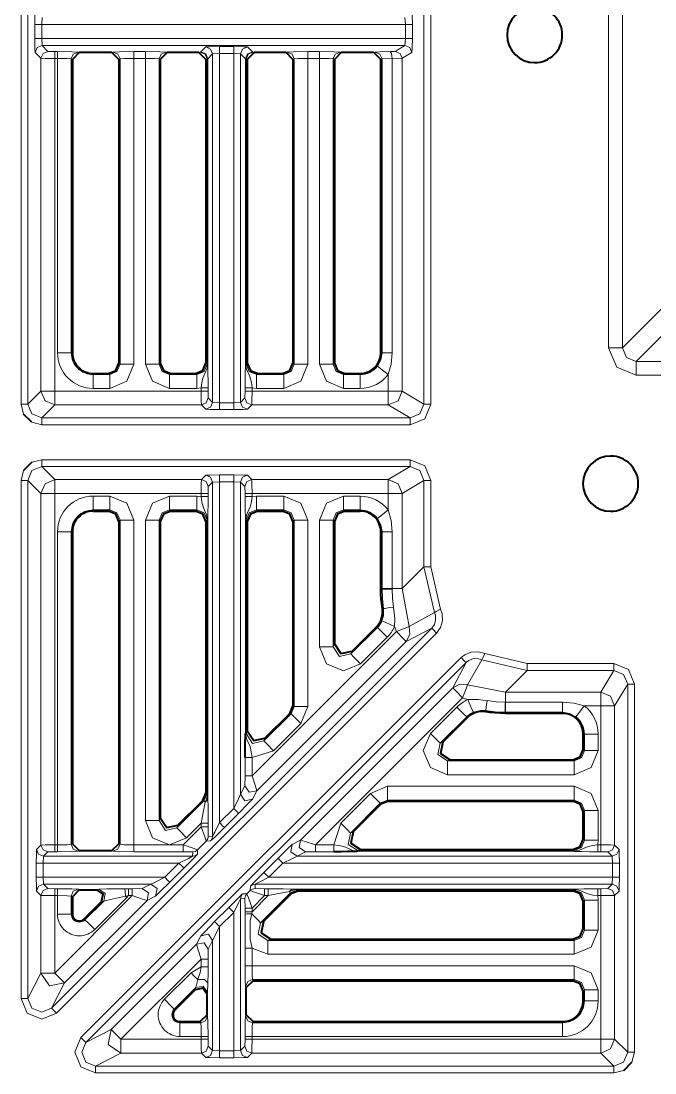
# Model space of a CAD drawing. Header units: millimetres. Extents: x 0 to 2941, y -405 to 1422.
# Drawn here: x 516.4 to 562.3, y 948 to 1024.2 of the extents above; entities that cross this region are included whole.
import ezdxf

# ---------------------------------------------------------------- set-up
doc = ezdxf.new("R2010")
doc.units = ezdxf.units.MM
doc.layers.add('FINE', color=9, linetype='Continuous')
doc.layers.add('OUTLINE', color=7, linetype='Continuous')

msp = doc.modelspace()

# ---------------------------------------------------------------- linework, layer by layer
at = {"layer": 'FINE', "lineweight": 9}
for p, q in [((516.38, 996.453), (516.38, 1051.033)), ((516.88, 1051.178), (516.88, 996.453)), ((558.922, 1000.542), (558.922, 1040.249)), ((559.92, 1040.249), (559.92, 1000.542)), ((517.903, 1024.453), (517.878, 1023.953)), ((544.213, 1023.953), (544.171, 1024.453)), ((517.378, 1022.927), (517.378, 1023.953)), ((544.213, 1023.953), (517.878, 1023.953)), ((517.878, 1023.953), (517.878, 1022.927)), ((544.213, 1022.927), (544.213, 1023.953)), ((544.713, 1023.953), (544.713, 1022.927)), ((517.878, 1022.927), (544.213, 1022.927)), ((517.878, 1022.927), (517.903, 1022.428)), ((544.171, 1022.428), (544.213, 1022.927)), ((559.92, 1000.542), (582.092, 1022.714)), ((517.823, 1021.508), (517.403, 1021.928)), ((518.323, 1022.008), (518.823, 1021.995)), ((518.823, 1021.995), (519.019, 1021.995)), ((520.517, 1021.958), (520.599, 1021.917)), ((522.964, 1021.917), (523.046, 1021.958)), ((526.882, 1021.958), (526.964, 1021.917)), ((529.264, 1021.917), (529.346, 1021.958)), ((529.346, 1021.958), (529.395, 1021.966)), ((529.395, 1021.966), (529.752, 1022.323)), ((530.751, 1021.849), (530.252, 1021.823)), ((530.751, 1022.348), (531.777, 1022.348)), ((530.751, 1021.849), (530.751, 996.556)), ((531.777, 996.556), (531.777, 1021.849)), ((532.777, 1022.323), (533.134, 1021.966)), ((533.134, 1021.966), (533.182, 1021.958)), ((533.182, 1021.958), (533.264, 1021.917)), ((535.564, 1021.917), (535.646, 1021.958)), ((537.144, 1021.995), (537.984, 1021.995)), ((539.482, 1021.958), (539.564, 1021.917)), ((541.929, 1021.917), (542.015, 1021.96)), ((543.106, 1021.995), (543.47, 1022.008)), ((543.47, 1022.008), (544.171, 1022.428)), ((517.823, 997.397), (517.823, 1021.508)), ((518.823, 1021.495), (518.823, 997.397)), ((520.099, 1021.417), (520.017, 1021.458)), ((520.017, 1021.458), (520.017, 1000.172)), ((524.544, 1021.495), (524.544, 999.34)), ((525.384, 1021.495), (524.544, 1021.495)), ((525.384, 999.34), (525.384, 1021.495)), ((529.846, 1021.458), (529.764, 1021.417)), ((529.878, 1021.466), (529.846, 1021.458)), ((529.846, 999.34), (529.846, 1021.458)), ((529.878, 999.34), (529.878, 1021.466)), ((530.252, 1021.823), (529.894, 1021.466)), ((529.894, 1021.466), (529.894, 999.34)), ((530.252, 996.582), (530.252, 1021.823)), ((532.634, 999.34), (532.634, 1021.466)), ((532.651, 1021.466), (532.651, 999.34)), ((532.683, 1021.458), (532.651, 1021.466)), ((537.984, 999.34), (537.984, 1021.495)), ((542.515, 1021.46), (542.429, 1021.417)), ((543.242, 1021.496), (542.515, 1021.46)), ((542.515, 1000.172), (542.515, 1021.46)), ((583.09, 1021.716), (560.918, 999.544)), ((520.017, 1000.172), (520.099, 1000.172)), ((542.429, 1000.172), (542.515, 1000.172)), ((523.464, 999.421), (523.546, 999.34)), ((529.764, 999.421), (529.846, 999.34)), ((532.683, 999.34), (532.764, 999.421)), ((538.983, 999.34), (539.064, 999.421)), ((521.599, 998.672), (521.599, 998.591)), ((521.599, 998.591), (522.797, 998.591)), ((522.797, 998.591), (522.715, 998.672)), ((527.213, 998.672), (527.132, 998.591)), ((527.132, 998.591), (529.097, 998.591)), ((529.097, 998.591), (529.015, 998.672)), ((533.513, 998.672), (533.432, 998.591)), ((533.432, 998.591), (535.397, 998.591)), ((535.397, 998.591), (535.315, 998.672)), ((539.813, 998.672), (539.732, 998.591)), ((539.732, 998.591), (540.929, 998.591)), ((540.929, 998.591), (540.929, 998.672)), ((542.971, 997.397), (542.971, 998.595)), ((565.923, 998.546), (560.918, 998.546)), ((522.797, 997.592), (521.599, 997.592)), ((529.097, 997.592), (527.132, 997.592)), ((529.424, 997.623), (529.097, 997.592)), ((529.424, 997.397), (529.424, 997.623)), ((529.923, 997.623), (529.923, 997.397)), ((532.605, 997.397), (532.605, 997.623)), ((533.105, 997.623), (533.105, 997.397)), ((533.432, 997.592), (533.105, 997.623)), ((535.397, 997.592), (533.432, 997.592)), ((540.929, 997.592), (539.732, 997.592)), ((516.88, 996.453), (517.823, 997.397)), ((518.823, 997.397), (529.424, 997.397)), ((529.923, 997.397), (529.936, 996.897)), ((529.936, 996.897), (530.252, 996.582)), ((532.592, 996.897), (532.605, 997.397)), ((533.105, 997.397), (542.971, 997.397)), ((516.568, 995.726), (516.38, 996.453)), ((530.252, 996.582), (530.751, 996.556)), ((531.777, 996.057), (530.751, 996.057)), ((533.092, 996.397), (532.777, 996.082)), ((542.971, 996.397), (533.092, 996.397)), ((544.544, 995.453), (542.971, 996.397)), ((517.879, 994.954), (517.152, 995.141)), ((544.544, 994.954), (517.879, 994.954)), ((517.152, 992.239), (517.879, 992.427)), ((516.38, 990.928), (516.568, 991.655)), ((544.544, 991.927), (517.879, 991.927)), ((517.879, 991.927), (518.823, 990.984)), ((542.971, 990.984), (544.544, 991.927)), ((516.38, 953.404), (516.38, 990.928)), ((518.823, 990.984), (529.436, 990.984)), ((529.436, 990.984), (529.752, 991.299)), ((530.751, 990.824), (530.252, 990.799)), ((530.751, 991.325), (531.777, 991.325)), ((531.777, 990.824), (530.751, 990.824)), ((530.751, 990.824), (530.751, 966.138)), ((531.777, 967.163), (531.777, 990.824)), ((532.277, 990.799), (531.777, 990.824)), ((532.777, 991.299), (533.092, 990.984)), ((533.092, 990.984), (542.971, 990.984)), ((546.044, 990.928), (546.044, 984.661)), ((517.823, 964.516), (517.823, 989.984)), ((518.823, 989.984), (518.823, 964.529)), ((529.936, 990.484), (529.923, 989.984)), ((529.923, 989.984), (529.923, 989.758)), ((532.605, 989.984), (532.592, 990.484)), ((532.605, 989.758), (532.605, 989.984)), ((542.971, 988.786), (542.971, 989.984)), ((521.599, 989.789), (522.797, 989.789)), ((527.132, 989.789), (529.097, 989.789)), ((529.097, 989.789), (529.424, 989.758)), ((533.105, 989.758), (533.432, 989.789)), ((533.432, 989.789), (535.397, 989.789)), ((521.599, 988.79), (521.599, 988.708)), ((522.797, 988.79), (521.599, 988.79)), ((522.715, 988.708), (522.797, 988.79)), ((527.132, 988.79), (527.213, 988.708)), ((529.097, 988.79), (527.132, 988.79)), ((529.015, 988.708), (529.097, 988.79)), ((533.432, 988.79), (533.513, 988.708)), ((535.397, 988.79), (533.432, 988.79)), ((535.315, 988.708), (535.397, 988.79)), ((539.732, 988.79), (539.813, 988.708)), ((523.546, 988.041), (523.464, 987.959)), ((523.546, 964.566), (523.546, 988.041)), ((524.544, 988.041), (524.544, 964.529)), ((526.464, 987.959), (526.383, 988.041)), ((526.383, 988.041), (526.383, 966.282)), ((529.846, 988.041), (529.764, 987.959)), ((529.878, 968.247), (529.878, 988.041)), ((529.894, 988.041), (529.894, 968.247)), ((532.634, 972.582), (532.634, 988.041)), ((532.651, 988.041), (532.651, 972.582)), ((532.764, 987.959), (532.683, 988.041)), ((532.683, 988.041), (532.683, 972.582)), ((536.146, 988.041), (536.064, 987.959)), ((536.146, 974.547), (536.146, 988.041)), ((537.984, 978.882), (537.984, 988.041)), ((538.983, 988.041), (538.983, 978.882)), ((539.064, 987.959), (538.983, 988.041)), ((519.019, 964.529), (519.019, 987.208)), ((520.017, 987.208), (520.017, 964.566)), ((520.099, 987.208), (520.017, 987.208)), ((542.515, 987.208), (542.429, 987.208)), ((542.515, 983.086), (542.515, 987.208)), ((543.242, 987.208), (543.242, 983.086)), ((543.97, 983.086), (545.544, 984.661)), ((546.305, 981.37), (545.544, 984.661)), ((546.044, 984.661), (546.754, 981.589)), ((542.429, 983.047), (542.515, 983.047)), ((542.515, 983.047), (542.515, 983.086)), ((543.242, 983.086), (543.242, 983.046)), ((543.97, 983.086), (544.489, 980.34)), ((544.489, 980.34), (546.305, 981.37)), ((533.105, 969.519), (543.56, 979.975)), ((540.262, 978.353), (542.179, 980.271)), ((542.179, 980.271), (542.122, 980.328)), ((543.56, 979.975), (543.423, 980.35)), ((544.267, 979.268), (533.446, 968.446)), ((542.885, 979.564), (540.968, 977.647)), ((538.983, 978.882), (539.064, 979.079)), ((540.343, 978.549), (540.262, 978.353)), ((547.644, 975.891), (548.599, 977.736)), ((549.746, 977.929), (548.716, 976.113)), ((553.037, 977.168), (549.746, 977.929)), ((549.965, 978.378), (553.037, 977.668)), ((553.037, 977.668), (559.305, 977.668)), ((559.305, 977.168), (553.037, 977.168)), ((558.36, 975.594), (559.305, 977.168)), ((560.803, 976.168), (560.803, 949.503)), ((536.622, 964.869), (547.644, 975.891)), ((548.716, 976.113), (551.462, 975.594)), ((548.726, 975.047), (548.351, 975.184)), ((551.422, 974.866), (551.462, 974.866)), ((551.462, 974.866), (555.585, 974.866)), ((533.961, 972.053), (535.926, 974.018)), ((535.926, 974.018), (535.845, 974.051)), ((535.926, 974.018), (536.146, 974.547)), ((536.064, 974.581), (536.146, 974.547)), ((537.144, 974.547), (536.632, 973.311)), ((546.023, 972.591), (547.941, 974.509)), ((551.424, 974.053), (551.424, 974.138)), ((551.462, 974.138), (551.424, 974.138)), ((558.36, 974.594), (557.162, 974.594)), ((559.36, 974.594), (559.36, 964.516)), ((536.632, 973.311), (534.668, 971.347)), ((532.683, 972.582), (532.764, 972.779)), ((557.166, 972.553), (557.085, 972.553)), ((557.166, 971.356), (557.166, 972.553)), ((558.165, 972.553), (558.165, 971.356)), ((534.043, 972.249), (533.961, 972.053)), ((532.605, 969.519), (532.605, 970.86)), ((534.668, 971.347), (533.105, 970.86)), ((533.105, 970.86), (533.105, 969.519)), ((557.085, 971.437), (557.166, 971.356)), ((547.455, 970.688), (547.259, 970.607)), ((547.259, 970.607), (556.417, 970.607)), ((556.417, 970.607), (556.336, 970.688)), ((532.592, 968.799), (532.605, 969.519)), ((556.417, 969.608), (547.259, 969.608)), ((532.277, 968.187), (532.592, 968.799)), ((541.688, 968.256), (542.923, 968.768)), ((529.626, 967.718), (529.545, 967.751)), ((529.626, 967.718), (529.846, 968.247)), ((533.446, 968.446), (533.13, 967.834)), ((539.523, 966.091), (541.688, 968.256)), ((542.923, 967.77), (542.394, 967.55)), ((542.923, 967.77), (542.957, 967.688)), ((527.661, 965.753), (529.626, 967.718)), ((530.751, 966.138), (531.777, 967.163)), ((542.394, 967.55), (540.229, 965.385)), ((542.427, 967.469), (542.394, 967.55)), ((557.166, 967.021), (557.085, 966.939)), ((557.166, 964.856), (557.166, 967.021)), ((558.165, 967.021), (558.165, 964.856)), ((526.383, 966.282), (526.464, 966.479)), ((532.131, 966.81), (531.105, 965.784)), ((527.743, 965.949), (527.661, 965.753)), ((529.923, 966.103), (529.923, 965.838)), ((529.923, 965.838), (529.936, 965.144)), ((539.036, 964.529), (539.523, 966.091)), ((540.229, 965.385), (540.425, 965.467)), ((529.79, 964.79), (529.162, 964.162)), ((530.105, 964.808), (529.79, 964.79)), ((536.01, 964.554), (536.622, 964.869)), ((557.085, 964.937), (557.166, 964.856)), ((558.165, 964.856), (558.134, 964.529)), ((517.508, 964.201), (517.823, 964.516)), ((518.323, 964.016), (518.008, 963.701)), ((518.823, 964.029), (518.323, 964.016)), ((518.823, 964.529), (519.019, 964.529)), ((519.019, 964.029), (518.823, 964.029)), ((520.017, 964.566), (520.099, 964.607)), ((520.599, 964.107), (520.517, 964.066)), ((523.046, 964.066), (522.964, 964.107)), ((523.464, 964.607), (523.546, 964.566)), ((528.114, 964.029), (524.544, 964.029)), ((528.809, 964.016), (528.114, 964.029)), ((528.79, 963.701), (528.809, 964.016)), ((529.162, 964.162), (529.144, 963.847)), ((536.975, 964.016), (536.363, 963.701)), ((537.695, 964.029), (536.975, 964.016)), ((539.036, 964.029), (537.695, 964.029)), ((540.955, 964.188), (540.759, 964.107)), ((540.759, 964.075), (556.417, 964.075)), ((556.417, 964.058), (540.759, 964.058)), ((556.417, 964.107), (556.336, 964.188)), ((558.36, 964.029), (558.134, 964.029)), ((558.86, 964.016), (558.36, 964.029)), ((559.175, 963.701), (558.86, 964.016)), ((559.36, 964.516), (559.675, 964.201)), ((517.483, 962.175), (517.483, 963.201)), ((518.008, 963.701), (517.982, 963.201)), ((517.982, 963.201), (517.982, 962.175)), ((517.982, 963.201), (527.815, 963.201)), ((528.79, 963.701), (518.008, 963.701)), ((526.789, 962.175), (527.815, 963.201)), ((533.96, 962.529), (534.986, 963.554)), ((559.175, 963.701), (536.363, 963.701)), ((559.201, 962.175), (559.201, 963.201)), ((559.701, 963.201), (559.701, 962.175)), ((528.168, 962.848), (527.143, 961.822)), ((518.008, 961.675), (525.765, 961.675)), ((518.008, 961.675), (518.323, 961.36)), ((525.153, 961.36), (525.765, 961.675)), ((533.338, 961.675), (533.32, 961.36)), ((533.338, 961.675), (559.175, 961.675)), ((559.201, 962.175), (534.314, 962.175)), ((558.86, 961.36), (559.175, 961.675)), ((559.175, 961.675), (559.201, 962.175)), ((518.323, 961.36), (518.823, 961.348)), ((518.823, 961.348), (519.019, 961.348)), ((520.517, 961.31), (520.599, 961.269)), ((521.856, 961.269), (522.013, 961.31)), ((523.897, 961.347), (524.155, 961.348)), ((524.155, 961.348), (524.433, 961.348)), ((524.433, 961.348), (525.153, 961.36)), ((532.423, 960.968), (532.738, 960.986)), ((532.738, 960.986), (532.967, 961.214)), ((532.967, 961.214), (532.985, 961.529)), ((533.32, 961.36), (534.014, 961.348)), ((535.894, 961.05), (533.729, 958.885)), ((534.014, 961.348), (534.279, 961.348)), ((536.423, 961.27), (535.894, 961.05)), ((535.927, 960.969), (535.894, 961.05)), ((536.423, 961.318), (556.417, 961.318)), ((556.417, 961.302), (536.423, 961.302)), ((536.423, 961.27), (536.457, 961.188)), ((556.417, 961.27), (536.423, 961.27)), ((556.336, 961.188), (556.417, 961.27)), ((518.823, 955.237), (524.433, 960.847)), ((518.823, 960.847), (518.823, 955.237)), ((519.019, 960.847), (518.823, 960.847)), ((519.019, 959.512), (519.019, 960.847)), ((525.507, 960.507), (519.53, 954.53)), ((524.032, 960.712), (521.716, 958.395)), ((524.155, 960.847), (523.942, 960.802)), ((524.155, 960.847), (524.032, 960.712)), ((524.433, 960.847), (524.155, 960.847)), ((526.119, 960.822), (525.507, 960.507)), ((532.592, 960.632), (532.277, 960.614)), ((532.605, 959.938), (532.592, 960.632)), ((534.014, 960.847), (533.105, 959.938)), ((533.105, 959.674), (534.279, 960.847)), ((534.279, 960.847), (534.014, 960.847)), ((557.166, 960.521), (557.085, 960.439)), ((557.166, 958.356), (557.166, 960.521)), ((558.134, 960.847), (558.165, 960.521)), ((558.36, 960.847), (558.134, 960.847)), ((558.36, 950.447), (558.36, 960.847)), ((530.398, 958.966), (531.424, 959.992)), ((532.605, 959.674), (532.605, 959.938)), ((532.605, 959.509), (532.605, 959.674)), ((533.105, 959.674), (533.078, 959.537)), ((533.105, 959.938), (533.105, 959.674)), ((520.952, 959.159), (521.01, 959.101)), ((530.751, 958.613), (530.751, 949.606)), ((533.729, 958.885), (533.925, 958.967)), ((529.083, 957.331), (529.398, 957.943)), ((557.085, 958.437), (557.166, 958.356)), ((522.906, 951.154), (529.083, 957.331)), ((530.252, 957.589), (529.936, 956.977)), ((530.252, 949.632), (530.252, 957.589)), ((534.455, 957.688), (534.259, 957.607)), ((534.259, 957.607), (556.417, 957.607)), ((556.417, 957.607), (556.336, 957.688)), ((529.936, 956.977), (529.923, 956.257)), ((532.605, 955.768), (532.605, 957.037)), ((534.259, 956.608), (533.105, 957.037)), ((528.688, 955.256), (529.424, 955.695)), ((529.923, 956.257), (529.923, 955.695)), ((526.771, 953.34), (528.688, 955.256)), ((519.53, 954.53), (518.587, 952.698)), ((529.033, 954.19), (529.171, 954.773)), ((529.913, 954.531), (529.886, 953.837)), ((532.683, 954.188), (532.642, 954.27)), ((556.417, 954.77), (533.142, 954.77)), ((533.142, 954.77), (533.183, 954.688)), ((556.336, 954.688), (556.417, 954.77)), ((529.886, 953.837), (529.845, 953.68)), ((558.165, 954.02), (558.165, 953.222)), ((557.085, 953.222), (557.166, 953.222)), ((529.845, 952.222), (529.886, 952.14)), ((532.642, 952.14), (532.683, 952.222)), ((527.888, 951.722), (527.888, 951.641)), ((533.183, 951.722), (533.142, 951.641)), ((533.142, 951.641), (555.585, 951.641)), ((555.585, 951.641), (555.585, 951.722)), ((523.613, 950.447), (529.424, 950.447)), ((529.424, 950.643), (527.888, 950.643)), ((529.424, 950.447), (529.424, 950.643)), ((529.923, 950.643), (529.923, 950.447)), ((529.923, 950.447), (529.936, 949.947)), ((532.592, 949.947), (532.605, 950.447)), ((532.605, 950.447), (532.605, 950.643)), ((533.105, 950.447), (558.36, 950.447)), ((529.936, 949.947), (530.252, 949.632)), ((530.252, 949.632), (530.751, 949.606)), ((530.751, 949.606), (531.777, 949.606)), ((531.777, 949.606), (532.277, 949.632)), ((560.803, 949.503), (560.616, 948.776)), ((523.613, 949.447), (521.78, 948.503)), ((529.436, 949.447), (523.613, 949.447)), ((529.752, 949.132), (529.436, 949.447)), ((531.777, 949.106), (530.751, 949.106)), ((533.092, 949.447), (532.777, 949.132)), ((558.36, 949.447), (533.092, 949.447)), ((559.304, 948.503), (558.36, 949.447)), ((521.78, 948.503), (559.304, 948.503)), ((560.031, 948.191), (559.304, 948.003))]:
    msp.add_line(p, q, dxfattribs=at)
for points in [[(517.879, 1052.678), (544.544, 1052.678), (545.605, 1052.239), (546.044, 1051.179), (546.044, 996.453)], [(517.378, 1023.953), (517.385, 1024.651), (517.403, 1024.953), (517.823, 1025.373), (517.823, 1050.234), (516.88, 1051.178)], [(544.67, 1021.928), (543.97, 1021.508), (543.97, 997.397), (545.544, 996.453), (545.544, 1051.179)], [(544.67, 1024.953), (544.7, 1024.651), (544.713, 1023.953)], [(517.878, 1023.953), (517.529, 1023.953), (517.378, 1023.953)], [(544.213, 1023.953), (544.559, 1023.953), (544.713, 1023.953)], [(517.878, 1022.927), (517.529, 1022.927), (517.378, 1022.927)], [(517.403, 1021.928), (517.385, 1022.23), (517.378, 1022.927)], [(544.213, 1022.927), (544.559, 1022.927), (544.713, 1022.927)], [(544.713, 1022.927), (544.7, 1022.23), (544.67, 1021.928)], [(517.903, 1022.428), (517.55, 1022.281), (517.403, 1021.928)], [(518.323, 1022.008), (517.97, 1021.861), (517.823, 1021.508)], [(544.171, 1022.428), (517.903, 1022.428), (518.323, 1022.008)], [(518.823, 1021.995), (518.823, 1021.844), (518.823, 1021.495)], [(519.019, 1021.495), (519.019, 1021.844), (519.019, 1021.995)], [(519.019, 1021.995), (520.051, 1021.984), (520.517, 1021.958)], [(520.017, 1021.458), (520.164, 1021.811), (520.517, 1021.958)], [(523.046, 1021.958), (523.512, 1021.984), (524.544, 1021.995)], [(523.046, 1021.958), (523.399, 1021.811), (523.546, 1021.458)], [(524.544, 1021.995), (524.544, 1021.844), (524.544, 1021.495)], [(524.544, 1021.995), (525.384, 1021.995), (526.417, 1021.984), (526.882, 1021.958)], [(525.384, 1021.995), (525.384, 1021.844), (525.384, 1021.495)], [(526.383, 1021.458), (526.529, 1021.811), (526.882, 1021.958)], [(529.346, 1021.958), (529.699, 1021.811), (529.846, 1021.458)], [(529.395, 1021.966), (529.748, 1021.819), (529.894, 1021.466)], [(529.395, 1021.966), (529.735, 1021.818), (529.878, 1021.466)], [(529.752, 1022.323), (530.054, 1022.341), (530.751, 1022.348)], [(529.752, 1022.323), (530.105, 1022.177), (530.252, 1021.823)], [(530.751, 1022.348), (530.751, 1022.197), (530.751, 1021.849)], [(532.277, 1021.823), (531.777, 1021.849), (530.751, 1021.849)], [(531.777, 1022.348), (531.777, 1022.197), (531.777, 1021.849)], [(531.777, 1022.348), (532.475, 1022.341), (532.777, 1022.323)], [(532.777, 1022.323), (532.424, 1022.177), (532.277, 1021.823)], [(533.134, 1021.966), (532.781, 1021.819), (532.634, 1021.466)], [(533.134, 1021.966), (532.794, 1021.818), (532.651, 1021.466)], [(533.182, 1021.958), (532.829, 1021.811), (532.683, 1021.458)], [(535.646, 1021.958), (536.112, 1021.984), (537.144, 1021.995)], [(536.146, 1021.458), (535.999, 1021.811), (535.646, 1021.958)], [(537.144, 1021.495), (537.144, 1021.844), (537.144, 1021.995)], [(537.984, 1021.495), (537.984, 1021.844), (537.984, 1021.995)], [(537.984, 1021.995), (539.017, 1021.984), (539.482, 1021.958)], [(538.983, 1021.458), (539.129, 1021.811), (539.482, 1021.958)], [(542.015, 1021.96), (542.341, 1021.982), (543.106, 1021.995)], [(542.015, 1021.96), (542.368, 1021.813), (542.515, 1021.46)], [(543.106, 1021.995), (543.201, 1021.844), (543.242, 1021.496)], [(543.47, 1022.008), (543.823, 1021.861), (543.97, 1021.508)], [(544.171, 1022.428), (544.524, 1022.281), (544.67, 1021.928)], [(518.823, 1021.495), (518.125, 1021.499), (517.823, 1021.508)], [(519.019, 1000.172), (519.019, 1021.495), (518.823, 1021.495)], [(520.017, 1021.458), (519.707, 1021.484), (519.019, 1021.495)], [(523.546, 999.34), (523.546, 1021.458), (523.464, 1021.417)], [(524.544, 1021.495), (523.856, 1021.484), (523.546, 1021.458)], [(526.383, 1021.458), (526.073, 1021.484), (525.384, 1021.495)], [(526.464, 1021.417), (526.383, 1021.458), (526.383, 999.34), (526.464, 999.421)], [(529.894, 1021.466), (529.889, 1021.466), (529.878, 1021.466)], [(532.634, 1021.466), (532.277, 1021.823), (532.277, 996.582), (532.592, 996.897)], [(532.651, 1021.466), (532.639, 1021.466), (532.634, 1021.466)], [(532.764, 1021.417), (532.683, 1021.458), (532.683, 999.34)], [(537.984, 1021.495), (537.144, 1021.495), (537.144, 999.34), (536.633, 998.104), (535.397, 997.592)], [(536.064, 999.421), (536.146, 999.34), (536.146, 1021.458), (536.064, 1021.417)], [(537.144, 1021.495), (536.456, 1021.484), (536.146, 1021.458)], [(538.983, 1021.458), (538.673, 1021.484), (537.984, 1021.495)], [(539.064, 1021.417), (538.983, 1021.458), (538.983, 999.34)], [(543.97, 1021.508), (543.242, 1021.496), (543.242, 1000.172), (543.171, 999.336), (542.971, 998.595)], [(558.922, 1000.542), (559.608, 1000.542), (559.92, 1000.542)], [(560.918, 998.546), (559.506, 999.13), (558.922, 1000.542)], [(559.92, 1000.542), (560.211, 999.835), (560.918, 999.544), (565.923, 999.544)], [(520.017, 1000.172), (519.707, 1000.172), (519.019, 1000.172)], [(542.181, 999.205), (542.427, 999.66), (542.515, 1000.172)], [(542.515, 1000.172), (542.732, 1000.172), (543.242, 1000.172)], [(522.797, 998.591), (523.327, 998.809), (523.546, 999.34)], [(524.544, 999.34), (524.033, 998.104), (522.797, 997.592)], [(523.546, 999.34), (523.856, 999.34), (524.544, 999.34)], [(525.384, 999.34), (526.073, 999.34), (526.383, 999.34)], [(527.132, 997.592), (525.896, 998.104), (525.384, 999.34)], [(526.383, 999.34), (526.601, 998.809), (527.132, 998.591)], [(529.097, 998.591), (529.628, 998.809), (529.846, 999.34)], [(529.424, 997.623), (529.467, 997.987), (529.545, 998.33), (529.769, 998.848), (529.82, 998.985), (529.85, 999.091), (529.873, 999.237), (529.877, 999.307), (529.878, 999.34)], [(529.846, 999.34), (529.856, 999.34), (529.878, 999.34)], [(529.878, 999.34), (529.889, 999.34), (529.894, 999.34)], [(529.894, 999.34), (529.894, 999.327), (529.895, 999.3), (529.896, 999.241), (529.897, 999.192), (529.9, 999.117), (529.914, 998.624), (529.921, 998.153), (529.923, 997.623)], [(532.605, 997.623), (532.608, 998.215), (532.617, 998.763), (532.63, 999.171), (532.634, 999.279), (532.634, 999.313), (532.634, 999.34)], [(532.651, 999.34), (532.639, 999.34), (532.634, 999.34)], [(532.651, 999.34), (532.672, 999.34), (532.683, 999.34)], [(532.651, 999.34), (532.653, 999.27), (532.662, 999.183), (532.722, 998.944), (532.944, 998.443), (533.055, 998.03), (533.105, 997.623)], [(532.683, 999.34), (532.901, 998.809), (533.432, 998.591)], [(535.397, 998.591), (535.928, 998.809), (536.146, 999.34)], [(536.146, 999.34), (536.456, 999.34), (537.144, 999.34)], [(537.984, 999.34), (538.673, 999.34), (538.983, 999.34)], [(539.732, 997.592), (538.496, 998.104), (537.984, 999.34)], [(538.983, 999.34), (539.201, 998.809), (539.732, 998.591)], [(542.971, 998.595), (542.426, 999.016), (542.181, 999.205)], [(560.918, 998.546), (560.918, 999.232), (560.918, 999.544)], [(521.599, 998.591), (521.599, 998.281), (521.599, 997.592)], [(522.797, 998.591), (522.797, 998.281), (522.797, 997.592)], [(527.132, 997.592), (527.132, 998.281), (527.132, 998.591)], [(529.097, 997.592), (529.097, 998.281), (529.097, 998.591)], [(533.432, 997.592), (533.432, 998.281), (533.432, 998.591)], [(535.397, 997.592), (535.397, 998.281), (535.397, 998.591)], [(539.732, 997.592), (539.732, 998.281), (539.732, 998.591)], [(540.929, 997.592), (540.929, 998.281), (540.929, 998.591)], [(529.424, 997.623), (529.773, 997.623), (529.923, 997.623)], [(533.105, 997.623), (532.756, 997.623), (532.605, 997.623)], [(518.823, 997.397), (518.125, 997.397), (517.823, 997.397)], [(518.823, 996.397), (518.116, 996.69), (517.823, 997.397)], [(518.823, 997.397), (518.823, 996.699), (518.823, 996.397)], [(529.424, 997.397), (529.773, 997.397), (529.923, 997.397)], [(529.436, 996.397), (529.427, 996.699), (529.424, 997.397)], [(529.436, 996.397), (529.79, 996.543), (529.936, 996.897)], [(533.092, 996.397), (532.739, 996.543), (532.592, 996.897)], [(533.105, 997.397), (532.756, 997.397), (532.605, 997.397)], [(533.105, 997.397), (533.101, 996.699), (533.092, 996.397)], [(542.971, 997.397), (543.662, 997.397), (543.97, 997.397)], [(543.97, 997.397), (543.677, 996.69), (542.971, 996.397)], [(542.971, 997.397), (542.971, 996.699), (542.971, 996.397)], [(516.38, 996.453), (516.729, 996.453), (516.88, 996.453)], [(516.88, 996.453), (517.172, 995.746), (517.879, 995.453)], [(529.752, 996.082), (529.436, 996.397), (518.823, 996.397), (517.879, 995.453), (544.544, 995.453)], [(529.752, 996.082), (530.105, 996.228), (530.252, 996.582)], [(530.751, 996.057), (530.054, 996.064), (529.752, 996.082)], [(530.751, 996.556), (531.777, 996.556), (532.277, 996.582)], [(530.751, 996.057), (530.751, 996.207), (530.751, 996.556)], [(531.777, 996.057), (531.777, 996.207), (531.777, 996.556)], [(532.777, 996.082), (532.475, 996.064), (531.777, 996.057)], [(532.777, 996.082), (532.424, 996.228), (532.277, 996.582)], [(544.544, 995.453), (545.252, 995.746), (545.544, 996.453)], [(546.044, 996.453), (545.605, 995.392), (544.544, 994.954)], [(545.544, 996.453), (545.698, 996.453), (546.044, 996.453)], [(517.879, 995.453), (517.879, 995.303), (517.879, 994.954)], [(544.544, 995.453), (544.544, 995.303), (544.544, 994.954)], [(517.879, 992.427), (517.879, 992.078), (517.879, 991.927)], [(517.879, 992.427), (544.544, 992.427), (545.605, 991.988), (546.044, 990.928)], [(544.544, 992.427), (544.544, 992.078), (544.544, 991.927)], [(517.879, 991.927), (517.172, 991.635), (516.88, 990.928)], [(545.544, 990.928), (545.252, 991.635), (544.544, 991.927)], [(516.38, 990.928), (516.729, 990.928), (516.88, 990.928)], [(517.823, 989.984), (516.88, 990.928), (516.88, 953.404), (517.823, 955.237)], [(517.823, 989.984), (518.116, 990.691), (518.823, 990.984)], [(518.823, 990.984), (518.823, 990.682), (518.823, 989.984)], [(529.424, 989.984), (529.427, 990.682), (529.436, 990.984)], [(529.436, 990.984), (529.79, 990.837), (529.936, 990.484)], [(529.752, 991.299), (530.054, 991.317), (530.751, 991.325)], [(529.752, 991.299), (530.105, 991.152), (530.252, 990.799)], [(529.936, 965.144), (530.252, 965.162), (530.252, 990.799), (529.936, 990.484)], [(530.751, 990.824), (530.751, 991.174), (530.751, 991.325)], [(531.777, 990.824), (531.777, 991.174), (531.777, 991.325)], [(531.777, 991.325), (532.475, 991.317), (532.777, 991.299)], [(532.277, 990.799), (532.424, 991.152), (532.777, 991.299)], [(532.592, 990.484), (532.277, 990.799), (532.277, 968.187)], [(532.592, 990.484), (532.739, 990.837), (533.092, 990.984)], [(533.092, 990.984), (533.101, 990.682), (533.105, 989.984)], [(542.971, 990.984), (543.677, 990.69), (543.97, 989.984)], [(542.971, 990.984), (542.971, 990.682), (542.971, 989.984)], [(545.544, 984.661), (545.544, 990.928), (543.97, 989.984), (543.97, 983.086)], [(545.544, 990.928), (545.698, 990.928), (546.044, 990.928)], [(517.823, 989.984), (518.125, 989.984), (518.823, 989.984)], [(529.424, 989.758), (529.424, 989.984), (518.823, 989.984)], [(529.424, 989.984), (529.773, 989.984), (529.923, 989.984)], [(532.605, 989.984), (532.756, 989.984), (533.105, 989.984)], [(542.971, 989.984), (533.105, 989.984), (533.105, 989.758)], [(542.971, 989.984), (543.662, 989.984), (543.97, 989.984)], [(521.599, 989.789), (521.599, 989.1), (521.599, 988.79)], [(522.797, 989.789), (522.797, 989.1), (522.797, 988.79)], [(522.797, 989.789), (524.033, 989.277), (524.544, 988.041)], [(525.384, 988.041), (525.896, 989.277), (527.132, 989.789)], [(527.132, 988.79), (527.132, 989.1), (527.132, 989.789)], [(529.097, 988.79), (529.097, 989.1), (529.097, 989.789)], [(529.424, 989.758), (529.773, 989.758), (529.923, 989.758)], [(529.878, 988.041), (529.875, 988.111), (529.866, 988.198), (529.807, 988.438), (529.585, 988.937), (529.474, 989.351), (529.424, 989.758)], [(529.923, 989.758), (529.92, 989.166), (529.911, 988.618), (529.898, 988.21), (529.895, 988.102), (529.894, 988.068), (529.894, 988.041)], [(532.605, 989.758), (532.756, 989.758), (533.105, 989.758)], [(532.634, 988.041), (532.634, 988.053), (532.634, 988.081), (532.633, 988.14), (532.631, 988.189), (532.628, 988.263), (532.614, 988.757), (532.608, 989.227), (532.605, 989.758)], [(533.105, 989.758), (533.062, 989.394), (532.984, 989.051), (532.759, 988.533), (532.708, 988.396), (532.679, 988.289), (532.656, 988.143), (532.651, 988.074), (532.651, 988.041)], [(533.432, 988.79), (533.432, 989.1), (533.432, 989.789)], [(535.397, 988.79), (535.397, 989.1), (535.397, 989.789)], [(535.397, 989.789), (536.633, 989.277), (537.144, 988.041), (537.144, 974.547)], [(537.984, 988.041), (538.496, 989.277), (539.732, 989.789), (540.929, 989.789)], [(539.732, 988.79), (539.732, 989.1), (539.732, 989.789)], [(540.929, 988.79), (540.929, 989.1), (540.929, 989.789)], [(523.546, 988.041), (523.327, 988.572), (522.797, 988.79)], [(527.132, 988.79), (526.601, 988.572), (526.383, 988.041)], [(529.846, 988.041), (529.628, 988.572), (529.097, 988.79)], [(533.432, 988.79), (532.901, 988.572), (532.683, 988.041)], [(536.146, 988.041), (535.928, 988.572), (535.397, 988.79)], [(539.732, 988.79), (539.201, 988.572), (538.983, 988.041)], [(540.929, 988.708), (540.929, 988.79), (539.732, 988.79)], [(542.181, 988.176), (542.426, 988.365), (542.971, 988.786)], [(542.971, 988.786), (543.174, 988.029), (543.242, 987.208)], [(524.544, 988.041), (523.856, 988.041), (523.546, 988.041)], [(524.544, 964.529), (528.114, 964.529), (529.424, 965.838), (529.424, 966.103), (528.368, 965.047), (527.129, 964.53), (525.895, 965.041), (525.384, 966.282), (525.384, 988.041)], [(525.384, 988.041), (526.073, 988.041), (526.383, 988.041)], [(529.764, 968.281), (529.846, 968.247), (529.846, 988.041)], [(529.846, 988.041), (529.856, 988.041), (529.878, 988.041)], [(529.878, 988.041), (529.889, 988.041), (529.894, 988.041)], [(532.634, 988.041), (532.639, 988.041), (532.651, 988.041)], [(532.651, 988.041), (532.672, 988.041), (532.683, 988.041)], [(536.146, 988.041), (536.456, 988.041), (537.144, 988.041)], [(538.983, 988.041), (538.673, 988.041), (537.984, 988.041)], [(519.019, 987.208), (519.707, 987.208), (520.017, 987.208)], [(542.515, 987.208), (542.732, 987.208), (543.242, 987.208)], [(545.544, 984.661), (545.698, 984.661), (546.044, 984.661)], [(543.242, 983.086), (542.732, 983.086), (542.515, 983.086)], [(543.242, 983.046), (542.732, 983.047), (542.515, 983.047)], [(542.63, 981.64), (542.544, 982.342), (542.515, 983.047)], [(543.242, 983.086), (543.754, 983.086), (543.97, 983.086)], [(543.242, 983.046), (543.269, 982.401), (543.349, 981.757)], [(543.347, 981.756), (543.068, 981.711), (542.842, 981.675), (542.69, 981.65), (542.626, 981.64)], [(543.347, 981.757), (543.436, 980.909), (543.423, 980.35)], [(546.305, 981.37), (546.445, 981.438), (546.754, 981.589)], [(546.754, 981.589), (546.867, 981.269), (546.897, 980.766), (546.758, 980.281), (546.466, 979.87)], [(543.423, 980.35), (542.793, 980.627), (542.509, 980.752)], [(546.112, 980.223), (546.307, 980.498), (546.4, 980.821), (546.381, 981.157), (546.305, 981.37)], [(518.587, 952.698), (546.112, 980.223), (544.267, 979.268)], [(542.885, 979.564), (542.399, 980.051), (542.179, 980.271)], [(543.56, 979.975), (544.2, 980.226), (544.489, 980.34)], [(543.56, 979.975), (544.056, 979.479), (544.267, 979.268)], [(544.489, 980.34), (544.538, 979.771), (544.267, 979.268)], [(546.112, 980.223), (546.218, 980.117), (546.466, 979.87)], [(546.466, 979.87), (518.94, 952.344), (517.879, 951.904), (516.819, 952.343), (516.38, 953.404)], [(538.983, 978.882), (538.673, 978.882), (537.984, 978.882)], [(540.968, 977.647), (539.729, 977.13), (538.495, 977.641), (537.984, 978.882)], [(538.983, 978.882), (539.44, 978.177), (540.262, 978.353)], [(548.246, 978.089), (548.514, 978.303), (548.98, 978.493), (549.483, 978.519), (549.965, 978.378)], [(559.304, 948.003), (521.78, 948.003), (520.719, 948.443), (520.28, 949.503), (520.72, 950.564), (548.246, 978.089)], [(548.599, 977.736), (521.074, 950.21), (522.906, 951.154)], [(540.968, 977.647), (540.481, 978.134), (540.262, 978.353)], [(548.246, 978.089), (548.494, 977.842), (548.599, 977.736)], [(549.746, 977.929), (549.424, 978.024), (549.089, 978.006), (548.778, 977.878), (548.599, 977.736)], [(549.746, 977.929), (549.815, 978.069), (549.965, 978.378)], [(553.037, 977.168), (553.037, 977.322), (553.037, 977.668)], [(559.305, 977.168), (559.305, 977.322), (559.305, 977.668)], [(559.305, 977.668), (560.365, 977.228), (560.803, 976.168)], [(553.037, 977.168), (551.462, 975.594), (558.36, 975.594)], [(560.304, 976.168), (560.011, 976.875), (559.305, 977.168)], [(547.644, 975.891), (548.147, 976.162), (548.716, 976.113)], [(559.675, 961.176), (559.36, 960.86), (559.36, 950.447), (560.304, 949.503), (560.304, 976.168), (559.36, 974.594)], [(560.304, 976.168), (560.455, 976.168), (560.803, 976.168)], [(547.644, 975.891), (547.855, 975.68), (548.351, 975.184)], [(548.351, 975.184), (548.602, 975.823), (548.716, 976.113)], [(551.462, 974.866), (551.462, 975.378), (551.462, 975.594)], [(558.36, 974.594), (558.36, 975.286), (558.36, 975.594)], [(558.36, 975.594), (559.067, 975.301), (559.36, 974.594)], [(548.351, 975.184), (537.695, 964.529), (539.036, 964.529)], [(549.128, 974.133), (549.004, 974.416), (548.726, 975.047)], [(548.726, 975.047), (549.505, 975.047), (550.134, 974.971)], [(550.017, 974.25), (550.027, 974.313), (550.051, 974.466), (550.087, 974.692), (550.132, 974.971)], [(550.134, 974.973), (550.778, 974.893), (551.422, 974.866)], [(551.424, 974.138), (551.423, 974.356), (551.422, 974.866)], [(551.462, 974.138), (551.462, 974.356), (551.462, 974.866)], [(555.585, 974.866), (555.585, 974.356), (555.585, 974.138)], [(555.585, 974.866), (556.421, 974.795), (557.162, 974.594)], [(536.632, 973.311), (536.146, 973.798), (535.926, 974.018)], [(536.146, 974.547), (536.456, 974.547), (537.144, 974.547)], [(548.647, 973.803), (548.427, 974.023), (547.941, 974.509)], [(550.015, 974.25), (549.637, 974.264), (549.128, 974.133)], [(551.424, 974.138), (550.718, 974.167), (550.016, 974.254)], [(555.585, 974.053), (555.585, 974.138), (551.462, 974.138)], [(557.162, 974.594), (556.742, 974.05), (556.552, 973.804)], [(558.134, 964.529), (558.36, 964.529), (558.36, 974.594)], [(558.36, 974.594), (559.058, 974.594), (559.36, 974.594)], [(548.704, 973.746), (548.647, 973.803), (546.729, 971.885), (546.926, 971.967)], [(532.634, 972.582), (532.639, 972.582), (532.651, 972.582)], [(532.651, 972.582), (532.653, 972.51), (532.662, 972.421), (532.725, 972.17), (532.958, 971.642), (533.053, 971.277), (533.105, 970.86)], [(532.651, 972.582), (532.672, 972.582), (532.683, 972.582)], [(532.683, 972.582), (533.14, 971.877), (533.961, 972.053)], [(547.259, 969.608), (546.017, 970.119), (545.506, 971.353), (546.023, 972.591)], [(546.729, 971.885), (546.51, 972.105), (546.023, 972.591)], [(558.165, 972.553), (557.476, 972.553), (557.166, 972.553)], [(534.668, 971.347), (534.181, 971.834), (533.961, 972.053)], [(546.729, 971.885), (546.554, 971.064), (547.259, 970.607)], [(532.605, 970.86), (532.756, 970.86), (533.105, 970.86)], [(556.417, 970.607), (556.948, 970.825), (557.166, 971.356)], [(558.165, 971.356), (557.653, 970.12), (556.417, 969.608)], [(558.165, 971.356), (557.476, 971.356), (557.166, 971.356)], [(547.259, 969.608), (547.259, 970.297), (547.259, 970.607)], [(556.417, 969.608), (556.417, 970.297), (556.417, 970.607)], [(532.605, 969.519), (532.756, 969.519), (533.105, 969.519)], [(533.105, 969.519), (533.349, 968.772), (533.446, 968.446)], [(532.592, 968.799), (532.901, 968.338), (533.446, 968.446)], [(542.923, 967.77), (542.923, 968.08), (542.923, 968.768)], [(542.923, 968.768), (556.417, 968.768), (557.653, 968.256), (558.165, 967.021)], [(556.417, 967.77), (556.417, 968.08), (556.417, 968.768)], [(529.713, 967.631), (529.787, 967.8), (529.831, 967.926), (529.865, 968.081), (529.874, 968.157), (529.878, 968.225), (529.878, 968.247)], [(529.713, 967.631), (529.851, 967.769), (529.903, 967.94)], [(529.846, 968.247), (529.856, 968.247), (529.878, 968.247)], [(529.878, 968.247), (529.889, 968.247), (529.894, 968.247)], [(529.894, 968.247), (529.894, 968.239), (529.895, 968.213), (529.895, 968.182), (529.897, 968.116), (529.899, 968.051), (529.903, 967.94)], [(529.903, 967.94), (529.918, 967.176), (529.923, 966.103)], [(531.777, 967.163), (532.126, 967.868), (532.277, 968.187)], [(533.13, 967.834), (532.828, 967.515), (532.131, 966.81)], [(532.277, 968.187), (532.586, 967.726), (533.13, 967.834)], [(541.688, 968.256), (542.174, 967.77), (542.394, 967.55)], [(556.336, 967.688), (556.417, 967.77), (542.923, 967.77)], [(557.166, 967.021), (556.948, 967.551), (556.417, 967.77)], [(529.424, 966.103), (529.598, 966.997), (529.713, 967.631)], [(529.713, 967.631), (529.653, 967.691), (529.626, 967.718)], [(532.131, 966.81), (532.025, 966.916), (531.777, 967.163)], [(557.166, 967.021), (557.476, 967.021), (558.165, 967.021)], [(525.384, 966.282), (526.073, 966.282), (526.383, 966.282)], [(526.383, 966.282), (526.84, 965.577), (527.661, 965.753)], [(528.368, 965.047), (527.881, 965.533), (527.661, 965.753)], [(529.424, 966.103), (529.773, 966.103), (529.923, 966.103)], [(529.424, 965.838), (529.773, 965.838), (529.923, 965.838)], [(529.79, 964.79), (529.675, 965.098), (529.424, 965.838)], [(531.105, 965.784), (530.407, 965.093), (530.105, 964.808)], [(530.252, 965.162), (530.402, 965.447), (530.751, 966.138)], [(531.105, 965.784), (530.999, 965.89), (530.751, 966.138)], [(539.523, 966.091), (540.01, 965.605), (540.229, 965.385), (540.054, 964.564), (540.759, 964.107)], [(529.79, 964.79), (529.898, 964.953), (529.936, 965.144)], [(530.105, 964.808), (530.214, 964.971), (530.252, 965.162)], [(536.622, 964.869), (536.514, 964.325), (536.975, 964.016)], [(536.622, 964.869), (536.948, 964.773), (537.695, 964.529)], [(540.759, 964.107), (556.417, 964.107), (556.948, 964.325), (557.166, 964.856)], [(557.166, 964.856), (557.476, 964.856), (558.165, 964.856)], [(517.483, 963.201), (517.49, 963.899), (517.508, 964.201)], [(517.508, 964.201), (517.655, 963.847), (518.008, 963.701)], [(517.823, 964.516), (518.125, 964.525), (518.823, 964.529)], [(517.823, 964.516), (517.97, 964.163), (518.323, 964.016)], [(518.823, 964.529), (518.823, 964.18), (518.823, 964.029)], [(519.019, 964.529), (519.707, 964.54), (520.017, 964.566)], [(519.019, 964.529), (519.019, 964.18), (519.019, 964.029)], [(520.517, 964.066), (520.051, 964.04), (519.019, 964.029)], [(520.017, 964.566), (520.164, 964.213), (520.517, 964.066)], [(523.546, 964.566), (523.399, 964.213), (523.046, 964.066)], [(524.544, 964.029), (523.512, 964.04), (523.046, 964.066)], [(523.546, 964.566), (523.856, 964.54), (524.544, 964.529)], [(524.544, 964.529), (524.544, 964.18), (524.544, 964.029)], [(528.114, 964.529), (528.114, 964.18), (528.114, 964.029)], [(528.114, 964.529), (528.854, 964.277), (529.162, 964.162)], [(529.162, 964.162), (529, 964.054), (528.809, 964.016)], [(534.986, 963.554), (535.691, 964.252), (536.01, 964.554)], [(536.01, 964.554), (535.902, 964.01), (536.363, 963.701)], [(537.695, 964.529), (537.695, 964.18), (537.695, 964.029)], [(539.036, 964.529), (539.036, 964.18), (539.036, 964.029)], [(539.036, 964.529), (539.399, 964.486), (539.741, 964.408), (540.269, 964.179), (540.408, 964.128), (540.568, 964.091), (540.649, 964.08), (540.722, 964.075), (540.759, 964.075)], [(540.759, 964.075), (540.759, 964.096), (540.759, 964.107)], [(540.759, 964.075), (540.759, 964.063), (540.759, 964.058)], [(556.417, 964.075), (556.488, 964.077), (556.574, 964.086), (556.814, 964.146), (557.314, 964.367), (557.727, 964.479), (558.134, 964.529)], [(556.417, 964.075), (556.417, 964.096), (556.417, 964.107)], [(556.417, 964.075), (556.417, 964.063), (556.417, 964.058)], [(558.134, 964.029), (557.542, 964.032), (556.994, 964.041), (556.586, 964.054), (556.478, 964.057), (556.444, 964.058), (556.417, 964.058)], [(558.134, 964.529), (558.134, 964.18), (558.134, 964.029)], [(558.36, 964.529), (558.36, 964.18), (558.36, 964.029)], [(558.36, 964.529), (559.058, 964.525), (559.36, 964.516)], [(559.36, 964.516), (559.213, 964.163), (558.86, 964.016)], [(559.675, 964.201), (559.529, 963.847), (559.175, 963.701)], [(559.675, 964.201), (559.693, 963.899), (559.701, 963.201)], [(517.483, 963.201), (517.634, 963.201), (517.982, 963.201)], [(527.815, 963.201), (528.506, 963.55), (528.79, 963.701)], [(528.168, 962.848), (528.063, 962.953), (527.815, 963.201)], [(529.144, 963.847), (528.859, 963.545), (528.168, 962.848)], [(529.144, 963.847), (528.982, 963.739), (528.79, 963.701)], [(536.363, 963.701), (536.044, 963.55), (535.34, 963.201), (534.314, 962.175)], [(535.34, 963.201), (535.092, 963.449), (534.986, 963.554)], [(535.34, 963.201), (559.201, 963.201), (559.175, 963.701)], [(559.701, 963.201), (559.55, 963.201), (559.201, 963.201)], [(532.985, 961.529), (533.269, 961.831), (533.96, 962.529)], [(534.314, 962.175), (534.066, 962.423), (533.96, 962.529)], [(517.483, 962.175), (517.634, 962.175), (517.982, 962.175)], [(517.508, 961.176), (517.49, 961.477), (517.483, 962.175)], [(517.508, 961.176), (517.655, 961.529), (518.008, 961.675)], [(526.789, 962.175), (517.982, 962.175), (518.008, 961.675)], [(525.765, 961.675), (526.084, 961.826), (526.789, 962.175)], [(526.119, 960.822), (526.227, 961.366), (525.765, 961.675)], [(527.143, 961.822), (526.438, 961.124), (526.119, 960.822)], [(527.143, 961.822), (527.037, 961.928), (526.789, 962.175)], [(533.338, 961.675), (533.147, 961.637), (532.985, 961.529)], [(534.314, 962.175), (533.623, 961.826), (533.338, 961.675)], [(559.175, 961.675), (559.529, 961.529), (559.675, 961.176)], [(559.701, 962.175), (559.55, 962.175), (559.201, 962.175)], [(559.701, 962.175), (559.693, 961.477), (559.675, 961.176)], [(517.823, 955.237), (517.823, 960.86), (517.508, 961.176)], [(517.823, 960.86), (517.97, 961.214), (518.323, 961.36)], [(518.823, 960.847), (518.823, 961.196), (518.823, 961.348)], [(519.019, 960.847), (519.019, 961.196), (519.019, 961.348)], [(519.019, 961.348), (520.051, 961.337), (520.517, 961.31)], [(520.017, 960.81), (520.164, 961.164), (520.517, 961.31)], [(522.013, 961.31), (522.6, 961.335), (523.897, 961.347)], [(522.366, 960.457), (522.472, 961.001), (522.013, 961.31)], [(523.942, 960.802), (523.93, 961.18), (523.897, 961.347)], [(524.155, 960.847), (524.155, 961.196), (524.155, 961.348)], [(524.433, 960.847), (524.433, 961.196), (524.433, 961.348)], [(525.507, 960.507), (525.614, 961.051), (525.153, 961.36)], [(531.424, 959.992), (532.122, 960.683), (532.423, 960.968)], [(532.277, 960.614), (532.315, 960.806), (532.423, 960.968)], [(532.592, 960.632), (532.63, 960.824), (532.738, 960.986)], [(532.738, 960.986), (532.853, 960.678), (533.105, 959.938)], [(533.32, 961.36), (533.129, 961.322), (532.967, 961.214)], [(534.014, 960.847), (533.275, 961.099), (532.967, 961.214)], [(534.014, 961.348), (534.014, 961.196), (534.014, 960.847)], [(534.279, 961.348), (534.279, 961.196), (534.279, 960.847)], [(534.279, 961.348), (535.353, 961.342), (536.117, 961.327)], [(535.807, 961.137), (535.173, 961.022), (534.279, 960.847)], [(536.117, 961.327), (535.945, 961.275), (535.807, 961.137)], [(536.423, 961.27), (536.423, 961.28), (536.423, 961.302), (536.353, 961.299), (536.267, 961.29), (536.028, 961.231), (535.807, 961.137)], [(535.807, 961.137), (535.868, 961.076), (535.894, 961.05)], [(536.117, 961.327), (536.256, 961.322), (536.363, 961.319), (536.396, 961.318), (536.423, 961.318)], [(536.423, 961.318), (536.423, 961.313), (536.423, 961.302)], [(556.417, 961.318), (556.43, 961.318), (556.457, 961.318), (556.516, 961.32), (556.565, 961.321), (556.639, 961.324), (557.133, 961.338), (557.604, 961.345), (558.134, 961.348)], [(556.417, 961.318), (556.417, 961.313), (556.417, 961.302)], [(556.417, 961.27), (556.417, 961.28), (556.417, 961.302)], [(558.134, 960.847), (557.77, 960.891), (557.427, 960.968), (556.909, 961.193), (556.772, 961.244), (556.666, 961.273), (556.52, 961.297), (556.45, 961.301), (556.417, 961.302)], [(557.166, 960.521), (556.948, 961.051), (556.417, 961.27)], [(558.134, 961.348), (558.36, 961.348), (558.86, 961.36)], [(558.134, 961.348), (558.134, 961.196), (558.134, 960.847)], [(558.36, 961.348), (558.36, 961.196), (558.36, 960.847)], [(558.86, 961.36), (559.213, 961.214), (559.36, 960.86)], [(518.823, 960.847), (518.125, 960.851), (517.823, 960.86)], [(520.017, 960.81), (519.707, 960.837), (519.019, 960.847)], [(520.099, 960.77), (520.017, 960.81), (520.017, 959.512), (520.099, 959.512)], [(521.01, 959.101), (522.366, 960.457), (522.21, 960.417)], [(523.942, 960.802), (522.859, 960.576), (522.366, 960.457)], [(523.942, 960.802), (523.987, 960.757), (524.032, 960.712)], [(525.507, 960.507), (525.18, 960.604), (524.433, 960.847)], [(532.277, 960.614), (532.126, 960.329), (531.777, 959.639)], [(532.277, 960.614), (532.277, 949.632), (532.592, 949.947)], [(558.165, 960.521), (558.165, 958.356), (557.653, 957.12), (556.417, 956.608), (534.259, 956.608)], [(557.166, 960.521), (557.476, 960.521), (558.165, 960.521)], [(559.36, 960.86), (559.058, 960.851), (558.36, 960.847)], [(520.017, 959.512), (519.707, 959.512), (519.019, 959.512)], [(531.777, 949.606), (531.777, 959.639), (530.751, 958.613)], [(531.777, 959.639), (531.529, 959.887), (531.424, 959.992)], [(532.605, 959.938), (532.756, 959.938), (533.105, 959.938)], [(532.605, 959.674), (532.756, 959.674), (533.105, 959.674)], [(532.605, 959.509), (532.746, 959.528), (533.078, 959.537)], [(532.605, 957.037), (532.607, 957.787), (532.607, 958.956), (532.605, 959.509)], [(533.078, 959.537), (532.974, 959.026), (532.967, 957.718), (533.105, 957.037)], [(533.078, 959.537), (533.529, 959.085), (533.729, 958.885)], [(521.01, 959.101), (521.229, 958.882), (521.716, 958.395)], [(529.398, 957.943), (529.7, 958.262), (530.398, 958.966)], [(530.751, 958.613), (530.402, 957.908), (530.252, 957.589)], [(530.751, 958.613), (530.504, 958.861), (530.398, 958.966)], [(533.729, 958.885), (533.554, 958.064), (534.259, 957.607)], [(530.252, 957.589), (529.943, 958.05), (529.398, 957.943)], [(556.417, 957.607), (556.948, 957.825), (557.166, 958.356)], [(557.166, 958.356), (557.476, 958.356), (558.165, 958.356)], [(529.936, 956.977), (529.628, 957.438), (529.083, 957.331)], [(529.424, 956.257), (529.18, 957.004), (529.083, 957.331)], [(534.259, 956.608), (534.259, 957.297), (534.259, 957.607)], [(556.417, 956.608), (556.417, 957.297), (556.417, 957.607)], [(532.605, 957.037), (532.756, 957.037), (533.105, 957.037)], [(533.105, 957.037), (533.105, 955.768), (556.417, 955.768)], [(529.424, 955.695), (529.424, 956.257), (523.613, 950.447)], [(529.171, 954.773), (529.235, 954.936), (529.342, 955.266), (529.424, 955.695)], [(529.923, 956.257), (529.773, 956.257), (529.424, 956.257)], [(529.923, 955.695), (529.773, 955.695), (529.424, 955.695)], [(529.923, 955.695), (529.921, 955.097), (529.916, 954.695), (529.913, 954.531)], [(532.605, 955.768), (532.756, 955.768), (533.105, 955.768)], [(532.642, 954.27), (532.616, 954.736), (532.605, 955.768)], [(533.105, 955.768), (533.116, 955.08), (533.142, 954.77)], [(556.417, 955.768), (556.417, 955.08), (556.417, 954.77)], [(556.417, 955.768), (557.653, 955.257), (558.165, 954.02)], [(519.53, 954.53), (518.441, 954.315), (517.823, 955.237)], [(517.823, 955.237), (518.125, 955.237), (518.823, 955.237)], [(519.53, 954.53), (519.319, 954.742), (518.823, 955.237)], [(528.688, 955.256), (528.948, 954.996), (529.171, 954.773)], [(528.993, 954.034), (529.033, 954.19), (527.477, 952.633), (527.535, 952.576)], [(529.886, 953.837), (529.577, 954.296), (529.033, 954.19)], [(529.913, 954.531), (529.662, 954.764), (529.171, 954.773)], [(532.642, 954.27), (532.789, 954.623), (533.142, 954.77)], [(557.166, 954.02), (556.948, 954.551), (556.417, 954.77)], [(516.38, 953.404), (516.729, 953.404), (516.88, 953.404)], [(516.88, 953.404), (517.172, 952.696), (517.879, 952.403), (518.587, 952.698)], [(526.771, 953.34), (527.258, 952.853), (527.477, 952.633)], [(557.166, 953.222), (557.166, 954.02), (557.085, 953.939)], [(557.166, 954.02), (557.476, 954.02), (558.165, 954.02)], [(518.587, 952.698), (518.692, 952.592), (518.94, 952.344)], [(557.166, 953.222), (557.476, 953.222), (558.165, 953.222)], [(529.386, 951.641), (529.74, 951.788), (529.886, 952.14)], [(529.886, 952.14), (529.913, 951.675), (529.923, 950.643)], [(532.605, 950.643), (532.616, 951.675), (532.642, 952.14)], [(533.142, 951.641), (532.789, 951.788), (532.642, 952.14)], [(523.613, 949.447), (522.691, 950.065), (522.906, 951.154)], [(522.906, 951.154), (523.118, 950.942), (523.613, 950.447)], [(527.888, 951.641), (529.386, 951.641), (529.346, 951.722)], [(527.888, 951.641), (527.888, 951.331), (527.888, 950.643)], [(529.424, 950.643), (529.413, 951.331), (529.386, 951.641)], [(533.142, 951.641), (533.116, 951.331), (533.105, 950.643)], [(555.585, 951.641), (555.585, 951.331), (555.585, 950.643)], [(520.72, 950.564), (520.968, 950.316), (521.074, 950.21)], [(523.613, 949.447), (523.613, 949.749), (523.613, 950.447)], [(529.424, 950.643), (529.773, 950.643), (529.923, 950.643)], [(529.424, 950.447), (529.773, 950.447), (529.923, 950.447)], [(529.436, 949.447), (529.427, 949.749), (529.424, 950.447)], [(533.105, 950.643), (532.756, 950.643), (532.605, 950.643)], [(533.105, 950.447), (532.756, 950.447), (532.605, 950.447)], [(533.105, 950.447), (533.101, 949.749), (533.092, 949.447)], [(555.585, 950.643), (533.105, 950.643), (533.105, 950.447)], [(559.36, 950.447), (559.067, 949.74), (558.36, 949.447)], [(559.36, 950.447), (559.058, 950.447), (558.36, 950.447)], [(558.36, 949.447), (558.36, 949.749), (558.36, 950.447)], [(521.074, 950.21), (520.779, 949.503), (521.072, 948.796), (521.78, 948.503)], [(529.436, 949.447), (529.79, 949.594), (529.936, 949.947)], [(529.752, 949.132), (530.105, 949.278), (530.252, 949.632)], [(530.751, 949.106), (530.751, 949.257), (530.751, 949.606)], [(531.777, 949.106), (531.777, 949.257), (531.777, 949.606)], [(532.777, 949.132), (532.424, 949.278), (532.277, 949.632)], [(533.092, 949.447), (532.739, 949.594), (532.592, 949.947)], [(559.304, 948.503), (560.011, 948.796), (560.304, 949.503)], [(560.304, 949.503), (560.455, 949.503), (560.803, 949.503)], [(530.751, 949.106), (530.054, 949.114), (529.752, 949.132)], [(532.777, 949.132), (532.475, 949.114), (531.777, 949.106)], [(521.78, 948.003), (521.78, 948.353), (521.78, 948.503)], [(559.304, 948.003), (559.304, 948.353), (559.304, 948.503)]]:
    msp.add_lwpolyline(points, dxfattribs=at)
for points in [[(519.019, 1000.172, 0.414238), (521.599, 997.593)], [(520.017, 1000.172, 0.414237), (521.599, 998.591)], [(540.929, 998.591, 0.23222), (542.181, 999.205)], [(540.929, 997.593, 0.232231), (542.971, 998.595)], [(521.599, 989.789, 0.414209), (519.019, 987.208)], [(542.971, 988.786, 0.232165), (540.929, 989.789)], [(521.599, 988.79, 0.41419), (520.017, 987.208)], [(542.515, 987.208), (542.431, 987.712), (542.181, 988.176, 0.232267), (540.929, 988.79)], [(542.179, 980.271, 0.092919), (542.509, 980.752), (542.622, 981.123), (542.626, 981.639)], [(542.885, 979.564, 0.093006), (543.423, 980.35)], [(548.726, 975.047, 0.093132), (547.941, 974.509)], [(549.128, 974.133, 0.093), (548.647, 973.803)], [(557.166, 972.553, 0.23222), (556.552, 973.804), (556.097, 974.051), (555.585, 974.138)], [(558.165, 972.553, 0.232227), (557.162, 974.594)], [(519.019, 959.512, 0.414261), (520.599, 957.932, 0.198879), (521.716, 958.395)], [(520.017, 959.512, 0.4143), (520.599, 958.931, 0.198816), (521.01, 959.101)], [(526.771, 953.34, 0.414214), (526.771, 951.105, 0.199014), (527.888, 950.643)], [(527.477, 952.633, 0.414102), (527.477, 951.811, 0.198598), (527.888, 951.641)], [(555.585, 951.641, 0.414214), (557.166, 953.222)], [(555.585, 950.642, 0.414204), (558.165, 953.222)]]:
    msp.add_lwpolyline(points, format="xyb", dxfattribs=at)
at = {"layer": 'OUTLINE', "lineweight": 40}
for p, q in [((520.599, 1021.917), (520.099, 1021.417)), ((522.964, 1021.917), (520.599, 1021.917)), ((523.464, 1021.417), (522.964, 1021.917)), ((526.964, 1021.917), (526.464, 1021.417)), ((529.264, 1021.917), (526.964, 1021.917)), ((529.764, 1021.417), (529.264, 1021.917)), ((533.264, 1021.917), (532.764, 1021.417)), ((535.564, 1021.917), (533.264, 1021.917)), ((536.064, 1021.417), (535.564, 1021.917)), ((539.564, 1021.917), (539.064, 1021.417)), ((541.929, 1021.917), (539.564, 1021.917)), ((542.429, 1021.417), (541.929, 1021.917)), ((520.099, 1021.417), (520.099, 1000.172)), ((523.464, 1021.417), (523.464, 999.421)), ((526.464, 1021.417), (526.464, 999.421)), ((529.764, 1021.417), (529.764, 999.421)), ((532.764, 1021.417), (532.764, 999.421)), ((536.064, 1021.417), (536.064, 999.421)), ((542.429, 1000.172), (542.429, 1021.417)), ((521.599, 998.672), (522.715, 998.672)), ((527.213, 998.672), (529.015, 998.672)), ((533.513, 998.672), (535.315, 998.672)), ((517.152, 995.141), (516.568, 995.726)), ((517.152, 992.239), (516.568, 991.655)), ((521.599, 988.708), (522.715, 988.708)), ((527.213, 988.708), (529.015, 988.708)), ((533.513, 988.708), (535.315, 988.708)), ((539.813, 988.708), (540.929, 988.708)), ((523.464, 987.959), (523.464, 964.607)), ((526.464, 987.959), (526.464, 966.479)), ((529.764, 987.959), (529.764, 968.281)), ((532.764, 987.959), (532.764, 972.779)), ((536.064, 987.959), (536.064, 974.581)), ((539.064, 987.959), (539.064, 979.079)), ((520.099, 987.208), (520.099, 964.607)), ((542.429, 983.047), (542.429, 987.208)), ((542.542, 981.626), (542.626, 981.639)), ((540.343, 978.549), (542.122, 980.328)), ((534.043, 972.249), (535.845, 974.051)), ((535.845, 974.051), (536.064, 974.581)), ((550.015, 974.25), (550.002, 974.166)), ((555.585, 974.053), (551.424, 974.053)), ((546.926, 971.967), (548.704, 973.746)), ((557.085, 971.437), (557.085, 972.553)), ((547.455, 970.688), (556.336, 970.688)), ((527.743, 965.949), (529.545, 967.751)), ((529.545, 967.751), (529.764, 968.281)), ((540.425, 965.467), (542.427, 967.469)), ((542.957, 967.688), (542.427, 967.469)), ((542.957, 967.688), (556.336, 967.688)), ((557.085, 964.937), (557.085, 966.939)), ((520.099, 964.607), (520.599, 964.107)), ((520.599, 964.107), (522.964, 964.107)), ((522.964, 964.107), (523.464, 964.607)), ((540.955, 964.188), (556.336, 964.188)), ((520.599, 961.269), (520.099, 960.77)), ((520.599, 961.269), (521.856, 961.269)), ((533.925, 958.967), (535.927, 960.969)), ((536.457, 961.188), (535.927, 960.969)), ((536.457, 961.188), (556.336, 961.188)), ((520.099, 960.77), (520.099, 959.512)), ((520.952, 959.159), (522.21, 960.417)), ((557.085, 958.437), (557.085, 960.439)), ((534.455, 957.688), (556.336, 957.688)), ((527.535, 952.576), (528.993, 954.034)), ((533.183, 954.688), (532.683, 954.188)), ((532.683, 952.222), (532.683, 954.188)), ((533.183, 954.688), (556.336, 954.688)), ((529.845, 952.222), (529.845, 953.68)), ((557.085, 953.222), (557.085, 953.939)), ((529.346, 951.722), (529.845, 952.222)), ((532.683, 952.222), (533.183, 951.722)), ((527.888, 951.722), (529.346, 951.722)), ((533.183, 951.722), (555.585, 951.722)), ((560.031, 948.191), (560.616, 948.776))]:
    msp.add_line(p, q, dxfattribs=at)
for points in [[(555.567, 1023.19, 0.414226), (553.567, 1025.19, 0.414201), (551.567, 1023.19, 0.414201), (553.567, 1021.19, 0.414226)], [(557.067, 990.69, 0.414201), (559.067, 988.69, 0.414226), (561.067, 990.69, 0.414226), (559.067, 992.69, 0.414201)]]:
    msp.add_lwpolyline(points, format="xyb", close=True, dxfattribs=at)
for points in [[(539.064, 1021.417), (539.064, 999.421), (539.283, 998.892), (539.813, 998.672)], [(522.715, 998.672), (523.245, 998.892), (523.464, 999.421)], [(526.464, 999.421), (526.684, 998.892), (527.213, 998.672)], [(529.015, 998.672), (529.545, 998.892), (529.764, 999.421)], [(532.764, 999.421), (532.984, 998.892), (533.513, 998.672)], [(535.315, 998.672), (535.845, 998.892), (536.064, 999.421)], [(523.464, 987.959), (523.245, 988.489), (522.715, 988.708)], [(527.213, 988.708), (526.684, 988.489), (526.464, 987.959)], [(529.764, 987.959), (529.545, 988.489), (529.015, 988.708)], [(533.513, 988.708), (532.984, 988.489), (532.764, 987.959)], [(536.064, 987.959), (535.845, 988.489), (535.315, 988.708)], [(539.813, 988.708), (539.283, 988.489), (539.064, 987.959)], [(542.546, 981.626), (542.495, 981.978), (542.459, 982.332), (542.437, 982.689), (542.429, 983.047)], [(539.064, 979.079), (539.526, 978.384), (540.343, 978.549)], [(551.424, 974.053), (551.068, 974.06), (550.713, 974.082), (550.357, 974.119), (550.002, 974.169)], [(532.605, 970.86), (532.608, 971.467), (532.616, 971.955), (532.63, 972.401), (532.634, 972.517), (532.634, 972.553), (532.634, 972.582)], [(532.764, 972.779), (533.226, 972.084), (534.043, 972.249)], [(546.926, 971.967), (546.761, 971.149), (547.455, 970.688)], [(556.336, 970.688), (556.865, 970.907), (557.085, 971.437)], [(557.085, 966.939), (556.865, 967.469), (556.336, 967.688)], [(526.464, 966.479), (526.926, 965.784), (527.743, 965.949)], [(540.425, 965.467), (540.261, 964.649), (540.955, 964.188)], [(556.336, 964.188), (556.865, 964.407), (557.085, 964.937)], [(540.759, 964.058), (540.744, 964.058), (540.715, 964.058), (540.681, 964.057), (540.609, 964.055), (540.534, 964.052), (540.035, 964.038), (539.565, 964.031), (539.036, 964.029)], [(522.21, 960.417), (522.319, 960.961), (521.856, 961.269)], [(557.085, 960.439), (556.865, 960.969), (556.336, 961.188)], [(533.925, 958.967), (533.761, 958.149), (534.455, 957.688)], [(556.336, 957.688), (556.865, 957.907), (557.085, 958.437)], [(529.845, 953.68), (529.537, 954.143), (528.993, 954.034)], [(557.085, 953.939), (556.865, 954.469), (556.336, 954.688)]]:
    msp.add_lwpolyline(points, dxfattribs=at)
for points in [[(520.099, 1000.172, 0.414214), (521.599, 998.672)], [(539.813, 998.672), (540.929, 998.672, 0.414205), (542.429, 1000.172)], [(521.599, 988.708, 0.414214), (520.099, 987.208)], [(542.429, 987.208, 0.414222), (540.929, 988.708)], [(542.122, 980.328, 0.240664), (542.542, 981.626)], [(550.002, 974.166, 0.240352), (548.704, 973.746)], [(557.085, 972.553, 0.41418), (555.585, 974.053)], [(520.099, 959.512, 0.414239), (520.599, 959.012, 0.19883), (520.952, 959.159)], [(527.535, 952.576, 0.414214), (527.535, 951.869, 0.198905), (527.888, 951.722)], [(555.585, 951.722, 0.41418), (557.085, 953.222)]]:
    msp.add_lwpolyline(points, format="xyb", dxfattribs=at)

doc.saveas('drawing.dxf')
